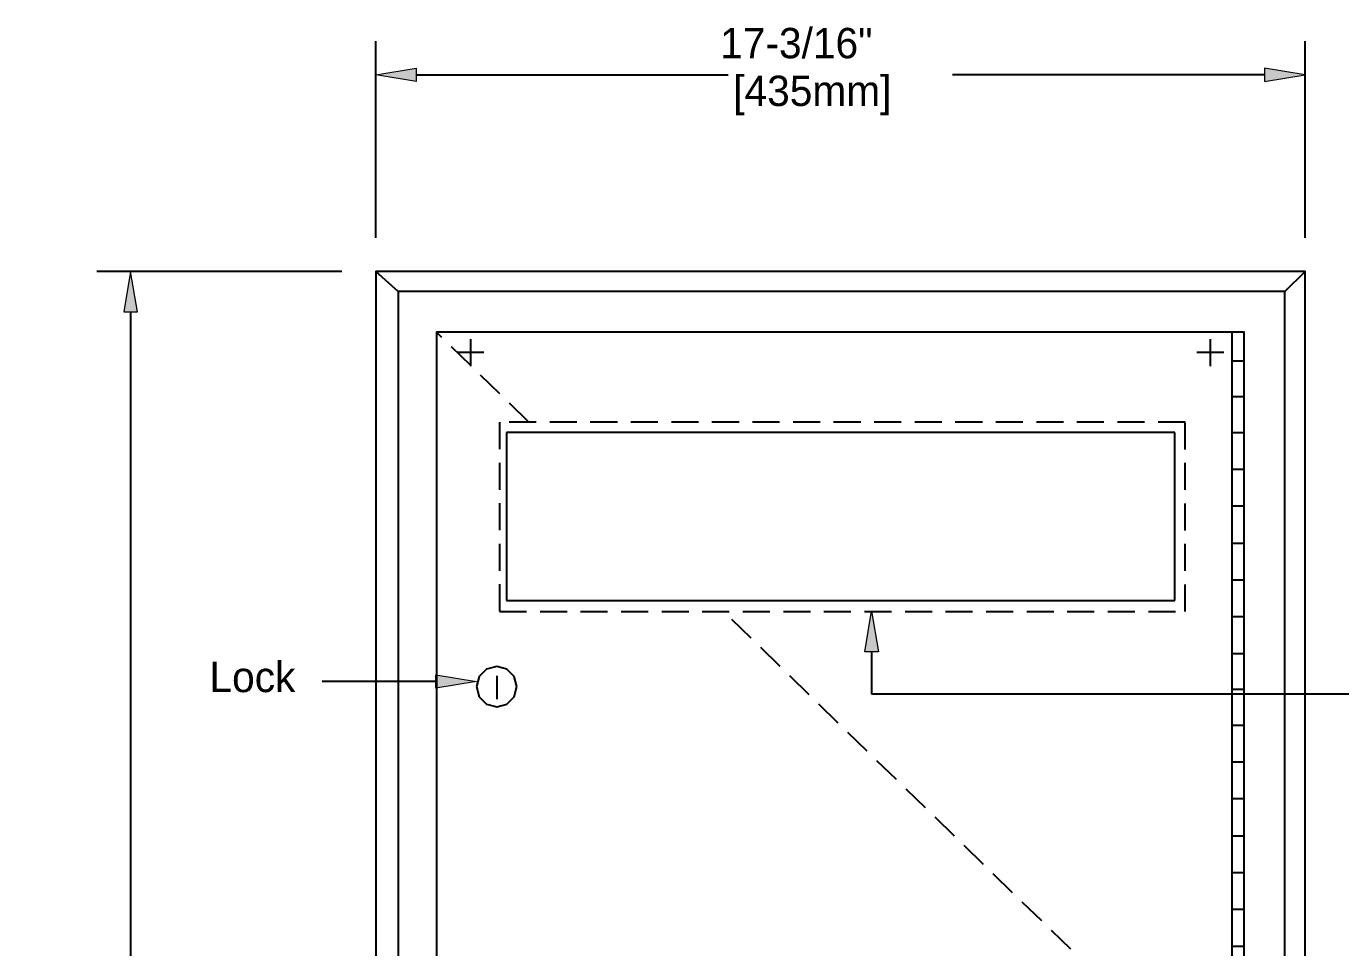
# Model space of a CAD drawing. Header units: inches. Extents: x -27.5 to 32.9, y -25.1 to 28.3.
# Drawn here: x -27.47 to -3.16, y 10.11 to 27.16 of the extents above; entities that cross this region are included whole.
import ezdxf

# ---------------------------------------------------------------- set-up
doc = ezdxf.new("R2010")
doc.units = ezdxf.units.IN
doc.header["$MEASUREMENT"] = 0
for name, pattern in [('AI-Linetype-10', [0.75, 0.5, -0.25]), ('AI-Linetype-11', [0.75, 0.5, -0.25]), ('AI-Linetype-12', [0.75, 0.5, -0.25]), ('AI-Linetype-22', [0.75, 0.5, -0.25]), ('AI-Linetype-24', [0.75, 0.5, -0.25]), ('AI-Linetype-9', [0.75, 0.5, -0.25])]:
    doc.linetypes.add(name, pattern=pattern)
doc.layers.add('detail', color=7, linetype='Continuous')
doc.layers.add('dim', color=7, linetype='Continuous')

# ---------------------------------------------------------------- blocks, each defined once
blk = doc.blocks.new('block 17')
at = {"layer": 'dim', "color": 1, "lineweight": 25, "true_color": 0xff0000}
blk.add_lwpolyline([(-21.003, 23.25), (-21.003, 26.888)], dxfattribs=at)
blk = doc.blocks.new('block 18')
at = {"layer": 'dim', "color": 1, "lineweight": 25, "true_color": 0xff0000}
blk.add_lwpolyline([(-3.816, 23.25), (-3.816, 26.888)], dxfattribs=at)
blk = doc.blocks.new('block 19')
at = {"layer": 'dim', "color": 1, "lineweight": 25, "true_color": 0xff0000}
blk.add_lwpolyline([(-20.253, 26.263), (-14.485, 26.263)], dxfattribs=at)
blk = doc.blocks.new('block 20')
at = {"layer": 'dim', "color": 1, "lineweight": 25, "true_color": 0xff0000}
blk.add_lwpolyline([(-4.566, 26.263), (-10.334, 26.263)], dxfattribs=at)
blk = doc.blocks.new('block 21')
at = {"layer": 'dim', "color": 1, "true_color": 0xff0000, "char_height": 0.5625, "attachment_point": 7}
for s, insert in [('\\fMyriad Pro|b0|i0|c0|p34;\\W1;17-3/16"', (-14.633, 26.561)), ('\\fMyriad Pro|b0|i0|c0|p34;\\W1;[435mm]', (-14.392, 25.516))]:
    blk.add_mtext(s, dxfattribs=dict(at, insert=insert))
blk = doc.blocks.new('block 22')
at = {"layer": 'dim', "true_color": 0xff0000}
h = blk.add_hatch(color=1, dxfattribs=at)
h.dxf.hatch_style = 2
h.paths.add_polyline_path([(-20.253, 26.388), (-20.253, 26.138), (-21.003, 26.263)])
at = {"layer": 'dim', "lineweight": 0}
blk.add_lwpolyline([(-20.253, 26.388), (-20.253, 26.138), (-21.003, 26.263), (-20.253, 26.388)], dxfattribs=at)
blk = doc.blocks.new('block 23')
at = {"layer": 'dim', "true_color": 0xff0000}
h = blk.add_hatch(color=1, dxfattribs=at)
h.dxf.hatch_style = 2
h.paths.add_polyline_path([(-4.566, 26.388), (-4.566, 26.138), (-3.816, 26.263)])
at = {"layer": 'dim', "lineweight": 0}
blk.add_lwpolyline([(-4.566, 26.388), (-4.566, 26.138), (-3.816, 26.263), (-4.566, 26.388)], dxfattribs=at)
blk = doc.blocks.new('block 24')
at = {"layer": 'dim', "lineweight": 0}
blk.add_lwpolyline([(-21.003, 22.625), (-21.003, 22.625)], dxfattribs=at)
blk = doc.blocks.new('block 25')
at = {"layer": 'dim', "lineweight": 0}
blk.add_lwpolyline([(-3.816, 22.625), (-3.816, 22.625)], dxfattribs=at)
blk = doc.blocks.new('block 26')
at = {"layer": 'dim', "lineweight": 0}
blk.add_lwpolyline([(-3.816, 26.263), (-3.816, 26.263)], dxfattribs=at)
blk = doc.blocks.new('block 16')
at = {"layer": 'dim'}
for name in ['block 21', 'block 17', 'block 18', 'block 22', 'block 19', 'block 20', 'block 23', 'block 26', 'block 24', 'block 25']:
    blk.add_blockref(name, (0, 0), dxfattribs=at)
blk = doc.blocks.new('block 28')
at = {"layer": 'dim', "color": 1, "lineweight": 25, "true_color": 0xff0000}
blk.add_lwpolyline([(-21.628, 22.625), (-26.162, 22.625)], dxfattribs=at)
blk = doc.blocks.new('block 29')
at = {"layer": 'dim', "color": 1, "lineweight": 25, "true_color": 0xff0000}
blk.add_lwpolyline([(-21.628, -8.25), (-26.162, -8.25)], dxfattribs=at)
blk = doc.blocks.new('block 30')
at = {"layer": 'dim', "color": 1, "lineweight": 25, "true_color": 0xff0000}
blk.add_lwpolyline([(-25.537, 21.875), (-25.537, 8.232)], dxfattribs=at)
blk = doc.blocks.new('block 31')
at = {"layer": 'dim', "color": 1, "lineweight": 25, "true_color": 0xff0000}
blk.add_lwpolyline([(-25.537, -7.5), (-25.537, 6.143)], dxfattribs=at)
blk = doc.blocks.new('block 32')
at = {"layer": 'dim', "true_color": 0xff0000}
h = blk.add_hatch(color=1, dxfattribs=at)
h.dxf.hatch_style = 2
h.paths.add_polyline_path([(-25.662, 21.875), (-25.412, 21.875), (-25.537, 22.625)])
at = {"layer": 'dim', "lineweight": 0}
blk.add_lwpolyline([(-25.662, 21.875), (-25.412, 21.875), (-25.537, 22.625), (-25.662, 21.875)], dxfattribs=at)
blk = doc.blocks.new('block 33')
at = {"layer": 'dim', "true_color": 0xff0000}
h = blk.add_hatch(color=1, dxfattribs=at)
h.dxf.hatch_style = 2
h.paths.add_polyline_path([(-25.662, -7.5), (-25.412, -7.5), (-25.537, -8.25)])
at = {"layer": 'dim', "lineweight": 0}
blk.add_lwpolyline([(-25.662, -7.5), (-25.412, -7.5), (-25.537, -8.25), (-25.662, -7.5)], dxfattribs=at)
blk = doc.blocks.new('block 34')
at = {"layer": 'dim', "color": 1, "true_color": 0xff0000, "char_height": 0.5625, "attachment_point": 7}
for s, insert in [('\\fMyriad Pro|b0|i0|c0|p34;\\W1;30-7/8"', (-27.452, 7.522)), ('\\fMyriad Pro|b0|i0|c0|p34;\\W1;[785mm]', (-27.519, 6.478))]:
    blk.add_mtext(s, dxfattribs=dict(at, insert=insert))
blk = doc.blocks.new('block 35')
at = {"layer": 'dim', "lineweight": 0}
blk.add_lwpolyline([(-21.003, 22.625), (-21.003, 22.625)], dxfattribs=at)
blk = doc.blocks.new('block 36')
at = {"layer": 'dim', "lineweight": 0}
blk.add_lwpolyline([(-21.003, -8.25), (-21.003, -8.25)], dxfattribs=at)
blk = doc.blocks.new('block 37')
at = {"layer": 'dim', "lineweight": 0}
blk.add_lwpolyline([(-25.537, -8.25), (-25.537, -8.25)], dxfattribs=at)
blk = doc.blocks.new('block 27')
at = {"layer": 'dim'}
for name in ['block 28', 'block 32', 'block 35', 'block 30', 'block 34', 'block 31', 'block 33', 'block 29', 'block 37', 'block 36']:
    blk.add_blockref(name, (0, 0), dxfattribs=at)
blk = doc.blocks.new('block 69')
at = {"layer": 'dim', "true_color": 0xff0000}
h = blk.add_hatch(color=1, dxfattribs=at)
h.dxf.hatch_style = 2
h.paths.add_polyline_path([(-11.958, 15.589), (-11.833, 16.339), (-11.708, 15.589)])
at = {"layer": 'dim', "lineweight": 0}
blk.add_lwpolyline([(-11.958, 15.589), (-11.833, 16.339), (-11.708, 15.589), (-11.958, 15.589)], dxfattribs=at)
at = {"layer": 'dim', "color": 1, "lineweight": 25, "true_color": 0xff0000}
for points in [[(-11.833, 15.589), (-11.833, 14.808)], [(-11.833, 14.808), (-1.709, 14.808)]]:
    blk.add_lwpolyline(points, dxfattribs=at)
blk = doc.blocks.new('block 77')
at = {"layer": 'dim', "color": 1, "true_color": 0xff0000, "insert": (-24.078, 14.834), "char_height": 0.5625, "attachment_point": 7}
blk.add_mtext('\\fMyriad Pro|b0|i0|c0|p34;\\W1;Lock', dxfattribs=at)
blk = doc.blocks.new('block 78')
at = {"layer": 'dim', "true_color": 0xff0000}
h = blk.add_hatch(color=1, dxfattribs=at)
h.dxf.hatch_style = 2
h.paths.add_polyline_path([(-19.89, 15.163), (-19.14, 15.038), (-19.89, 14.913)])
at = {"layer": 'dim', "lineweight": 0}
blk.add_lwpolyline([(-19.89, 15.163), (-19.14, 15.038), (-19.89, 14.913), (-19.89, 15.163)], dxfattribs=at)
at = {"layer": 'dim', "color": 1, "lineweight": 25, "true_color": 0xff0000}
blk.add_lwpolyline([(-19.89, 15.038), (-21.996, 15.038)], dxfattribs=at)
blk = doc.blocks.new('block 94')
at = {"layer": 'detail', "color": 4, "lineweight": 25, "true_color": 0x00ffff}
blk.add_lwpolyline([(-18.584, 16.54), (-6.224, 16.54)], dxfattribs=at)
blk = doc.blocks.new('block 95')
at = {"layer": 'detail', "color": 4, "lineweight": 25, "true_color": 0x00ffff}
blk.add_lwpolyline([(-6.224, 16.54), (-6.224, 19.648)], dxfattribs=at)
blk = doc.blocks.new('block 96')
at = {"layer": 'detail', "color": 4, "lineweight": 25, "true_color": 0x00ffff}
blk.add_lwpolyline([(-6.224, 19.648), (-18.584, 19.648)], dxfattribs=at)
blk = doc.blocks.new('block 97')
at = {"layer": 'detail', "color": 4, "lineweight": 25, "true_color": 0x00ffff}
blk.add_lwpolyline([(-18.584, 19.648), (-18.584, 16.54)], dxfattribs=at)
blk = doc.blocks.new('block 102')
at = {"layer": 'detail', "color": 4, "linetype": 'AI-Linetype-9', "lineweight": 25, "true_color": 0x00ffff}
blk.add_lwpolyline([(-18.715, 16.333), (-6.035, 16.333)], dxfattribs=at)
blk = doc.blocks.new('block 103')
at = {"layer": 'detail', "color": 4, "linetype": 'AI-Linetype-10', "lineweight": 25, "true_color": 0x00ffff}
blk.add_lwpolyline([(-6.035, 16.333), (-6.035, 19.837)], dxfattribs=at)
blk = doc.blocks.new('block 104')
at = {"layer": 'detail', "color": 4, "linetype": 'AI-Linetype-11', "lineweight": 25, "true_color": 0x00ffff}
blk.add_lwpolyline([(-6.035, 19.837), (-18.715, 19.837)], dxfattribs=at)
blk = doc.blocks.new('block 105')
at = {"layer": 'detail', "color": 4, "linetype": 'AI-Linetype-12', "lineweight": 25, "true_color": 0x00ffff}
blk.add_lwpolyline([(-18.715, 19.837), (-18.715, 16.333)], dxfattribs=at)
blk = doc.blocks.new('block 110')
at = {"layer": 'detail', "color": 4, "lineweight": 25, "true_color": 0x00ffff}
blk.add_lwpolyline([(-4.192, -7.874), (-4.192, 22.257)], dxfattribs=at)
blk = doc.blocks.new('block 111')
at = {"layer": 'detail', "color": 4, "lineweight": 25, "true_color": 0x00ffff}
blk.add_lwpolyline([(-4.192, 22.257), (-20.587, 22.257)], dxfattribs=at)
blk = doc.blocks.new('block 112')
at = {"layer": 'detail', "color": 4, "lineweight": 25, "true_color": 0x00ffff}
blk.add_lwpolyline([(-20.587, 22.257), (-20.587, -7.874)], dxfattribs=at)
blk = doc.blocks.new('block 113')
at = {"layer": 'detail', "color": 4, "lineweight": 25, "true_color": 0x00ffff}
blk.add_lwpolyline([(-5.173, 21.5), (-5.173, -7.125)], dxfattribs=at)
blk = doc.blocks.new('block 114')
at = {"layer": 'detail', "color": 4, "lineweight": 25, "true_color": 0x00ffff}
blk.add_lwpolyline([(-5.173, 10.141), (-4.941, 10.141)], dxfattribs=at)
blk = doc.blocks.new('block 143')
at = {"layer": 'detail', "color": 4, "lineweight": 25, "true_color": 0x00ffff}
blk.add_lwpolyline([(-18.765, 15.319), (-18.954, 15.268)], dxfattribs=at)
blk = doc.blocks.new('block 144')
at = {"layer": 'detail', "color": 4, "lineweight": 25, "true_color": 0x00ffff}
blk.add_lwpolyline([(-18.954, 15.268), (-19.088, 15.134)], dxfattribs=at)
blk = doc.blocks.new('block 145')
at = {"layer": 'detail', "color": 4, "lineweight": 25, "true_color": 0x00ffff}
blk.add_lwpolyline([(-19.088, 15.134), (-19.139, 14.945)], dxfattribs=at)
blk = doc.blocks.new('block 146')
at = {"layer": 'detail', "color": 4, "lineweight": 25, "true_color": 0x00ffff}
blk.add_lwpolyline([(-19.139, 14.945), (-19.088, 14.756)], dxfattribs=at)
blk = doc.blocks.new('block 147')
at = {"layer": 'detail', "color": 4, "lineweight": 25, "true_color": 0x00ffff}
blk.add_lwpolyline([(-19.088, 14.756), (-18.954, 14.621)], dxfattribs=at)
blk = doc.blocks.new('block 148')
at = {"layer": 'detail', "color": 4, "lineweight": 25, "true_color": 0x00ffff}
blk.add_lwpolyline([(-18.954, 14.621), (-18.765, 14.57)], dxfattribs=at)
blk = doc.blocks.new('block 149')
at = {"layer": 'detail', "color": 4, "lineweight": 25, "true_color": 0x00ffff}
blk.add_lwpolyline([(-18.765, 14.57), (-18.576, 14.621)], dxfattribs=at)
blk = doc.blocks.new('block 150')
at = {"layer": 'detail', "color": 4, "lineweight": 25, "true_color": 0x00ffff}
blk.add_lwpolyline([(-18.576, 14.621), (-18.442, 14.756)], dxfattribs=at)
blk = doc.blocks.new('block 151')
at = {"layer": 'detail', "color": 4, "lineweight": 25, "true_color": 0x00ffff}
blk.add_lwpolyline([(-18.442, 14.756), (-18.391, 14.945)], dxfattribs=at)
blk = doc.blocks.new('block 152')
at = {"layer": 'detail', "color": 4, "lineweight": 25, "true_color": 0x00ffff}
blk.add_lwpolyline([(-18.391, 14.945), (-18.442, 15.134)], dxfattribs=at)
blk = doc.blocks.new('block 153')
at = {"layer": 'detail', "color": 4, "lineweight": 25, "true_color": 0x00ffff}
blk.add_lwpolyline([(-18.442, 15.134), (-18.576, 15.268)], dxfattribs=at)
blk = doc.blocks.new('block 154')
at = {"layer": 'detail', "color": 4, "lineweight": 25, "true_color": 0x00ffff}
blk.add_lwpolyline([(-18.576, 15.268), (-18.765, 15.319)], dxfattribs=at)
blk = doc.blocks.new('block 155')
at = {"layer": 'detail', "color": 4, "lineweight": 25, "true_color": 0x00ffff}
blk.add_lwpolyline([(-18.764, 15.144), (-18.765, 14.714)], dxfattribs=at)
blk = doc.blocks.new('block 220')
at = {"layer": 'detail', "color": 4, "lineweight": 25, "true_color": 0x00ffff}
blk.add_lwpolyline([(-3.816, -8.25), (-3.816, 22.625), (-21.003, 22.625), (-21.003, -8.25), (-3.816, -8.25)], dxfattribs=at)
blk = doc.blocks.new('block 222')
at = {"layer": 'detail', "color": 4, "lineweight": 25, "true_color": 0x00ffff}
blk.add_lwpolyline([(-4.941, -7.125), (-4.941, 21.5), (-19.878, 21.5), (-19.878, -7.125), (-4.941, -7.125)], dxfattribs=at)
blk = doc.blocks.new('block 224')
at = {"layer": 'detail', "color": 4, "lineweight": 25, "true_color": 0x00ffff}
blk.add_lwpolyline([(-5.173, 15.556), (-4.941, 15.556)], dxfattribs=at)
blk = doc.blocks.new('block 225')
at = {"layer": 'detail', "color": 4, "lineweight": 25, "true_color": 0x00ffff}
blk.add_lwpolyline([(-5.173, 14.897), (-4.941, 14.897)], dxfattribs=at)
blk = doc.blocks.new('block 226')
at = {"layer": 'detail', "color": 4, "lineweight": 25, "true_color": 0x00ffff}
blk.add_lwpolyline([(-5.173, 14.228), (-4.941, 14.228)], dxfattribs=at)
blk = doc.blocks.new('block 227')
at = {"layer": 'detail', "color": 4, "lineweight": 25, "true_color": 0x00ffff}
blk.add_lwpolyline([(-5.173, 13.55), (-4.941, 13.55)], dxfattribs=at)
blk = doc.blocks.new('block 228')
at = {"layer": 'detail', "color": 4, "lineweight": 25, "true_color": 0x00ffff}
blk.add_lwpolyline([(-5.173, 12.872), (-4.941, 12.872)], dxfattribs=at)
blk = doc.blocks.new('block 229')
at = {"layer": 'detail', "color": 4, "lineweight": 25, "true_color": 0x00ffff}
blk.add_lwpolyline([(-5.173, 12.184), (-4.941, 12.184)], dxfattribs=at)
blk = doc.blocks.new('block 230')
at = {"layer": 'detail', "color": 4, "lineweight": 25, "true_color": 0x00ffff}
blk.add_lwpolyline([(-5.173, 11.506), (-4.941, 11.506)], dxfattribs=at)
blk = doc.blocks.new('block 231')
at = {"layer": 'detail', "color": 4, "lineweight": 25, "true_color": 0x00ffff}
blk.add_lwpolyline([(-5.173, 10.828), (-4.941, 10.828)], dxfattribs=at)
blk = doc.blocks.new('block 232')
at = {"layer": 'detail', "color": 4, "lineweight": 25, "true_color": 0x00ffff}
blk.add_lwpolyline([(-5.173, 20.971), (-4.941, 20.971)], dxfattribs=at)
blk = doc.blocks.new('block 233')
at = {"layer": 'detail', "color": 4, "lineweight": 25, "true_color": 0x00ffff}
blk.add_lwpolyline([(-5.173, 20.312), (-4.941, 20.312)], dxfattribs=at)
blk = doc.blocks.new('block 234')
at = {"layer": 'detail', "color": 4, "lineweight": 25, "true_color": 0x00ffff}
blk.add_lwpolyline([(-5.173, 19.643), (-4.941, 19.643)], dxfattribs=at)
blk = doc.blocks.new('block 235')
at = {"layer": 'detail', "color": 4, "lineweight": 25, "true_color": 0x00ffff}
blk.add_lwpolyline([(-5.173, 18.965), (-4.941, 18.965)], dxfattribs=at)
blk = doc.blocks.new('block 236')
at = {"layer": 'detail', "color": 4, "lineweight": 25, "true_color": 0x00ffff}
blk.add_lwpolyline([(-5.173, 18.287), (-4.941, 18.287)], dxfattribs=at)
blk = doc.blocks.new('block 237')
at = {"layer": 'detail', "color": 4, "lineweight": 25, "true_color": 0x00ffff}
blk.add_lwpolyline([(-5.173, 17.6), (-4.941, 17.6)], dxfattribs=at)
blk = doc.blocks.new('block 238')
at = {"layer": 'detail', "color": 4, "lineweight": 25, "true_color": 0x00ffff}
blk.add_lwpolyline([(-5.173, 16.922), (-4.941, 16.922)], dxfattribs=at)
blk = doc.blocks.new('block 239')
at = {"layer": 'detail', "color": 4, "lineweight": 25, "true_color": 0x00ffff}
blk.add_lwpolyline([(-5.173, 16.243), (-4.941, 16.243)], dxfattribs=at)
blk = doc.blocks.new('block 303')
at = {"layer": 'detail', "color": 4, "lineweight": 25, "true_color": 0x00ffff}
blk.add_lwpolyline([(-19.253, 21.375), (-19.253, 20.875)], dxfattribs=at)
blk = doc.blocks.new('block 304')
at = {"layer": 'detail', "color": 4, "lineweight": 25, "true_color": 0x00ffff}
blk.add_lwpolyline([(-5.316, 21.125), (-5.816, 21.125)], dxfattribs=at)
blk = doc.blocks.new('block 308')
at = {"layer": 'detail', "color": 4, "lineweight": 25, "true_color": 0x00ffff}
blk.add_lwpolyline([(-5.566, 20.875), (-5.566, 21.375)], dxfattribs=at)
blk = doc.blocks.new('block 309')
at = {"layer": 'detail', "color": 4, "lineweight": 25, "true_color": 0x00ffff}
blk.add_lwpolyline([(-19.003, 21.125), (-19.503, 21.125)], dxfattribs=at)
blk = doc.blocks.new('block 312')
at = {"layer": 'detail', "color": 4, "lineweight": 25, "true_color": 0x00ffff}
blk.add_lwpolyline([(-4.192, 22.257), (-3.816, 22.625)], dxfattribs=at)
blk = doc.blocks.new('block 313')
at = {"layer": 'detail', "color": 4, "lineweight": 25, "true_color": 0x00ffff}
blk.add_lwpolyline([(-20.587, 22.257), (-21.003, 22.625)], dxfattribs=at)
blk = doc.blocks.new('block 315')
at = {"layer": 'detail', "color": 4, "linetype": 'AI-Linetype-22', "lineweight": 25, "true_color": 0x00ffff}
blk.add_lwpolyline([(-18.169, 19.837), (-19.878, 21.5)], dxfattribs=at)
blk = doc.blocks.new('block 317')
at = {"layer": 'detail', "color": 4, "linetype": 'AI-Linetype-24', "lineweight": 25, "true_color": 0x00ffff}
blk.add_lwpolyline([(-8.15, 10.085), (-14.57, 16.333)], dxfattribs=at)

msp = doc.modelspace()

# ---------------------------------------------------------------- block references
at = {"layer": 'detail'}
for name in ['block 220', 'block 313', 'block 312', 'block 111', 'block 112', 'block 110', 'block 222', 'block 315', 'block 113', 'block 303', 'block 308', 'block 309', 'block 304', 'block 232', 'block 233', 'block 104', 'block 105', 'block 103', 'block 96', 'block 97', 'block 95', 'block 234', 'block 235', 'block 236', 'block 237', 'block 238', 'block 94', 'block 102', 'block 317', 'block 239', 'block 143', 'block 154', 'block 224', 'block 145', 'block 144', 'block 155', 'block 153', 'block 152', 'block 146', 'block 151', 'block 225', 'block 147', 'block 148', 'block 149', 'block 150', 'block 226', 'block 227', 'block 228', 'block 229', 'block 230', 'block 231', 'block 114']:
    msp.add_blockref(name, (0, 0), dxfattribs=at)
at = {"layer": 'dim'}
for name in ['block 16', 'block 27', 'block 69', 'block 77', 'block 78']:
    msp.add_blockref(name, (0, 0), dxfattribs=at)

doc.saveas('drawing.dxf')
